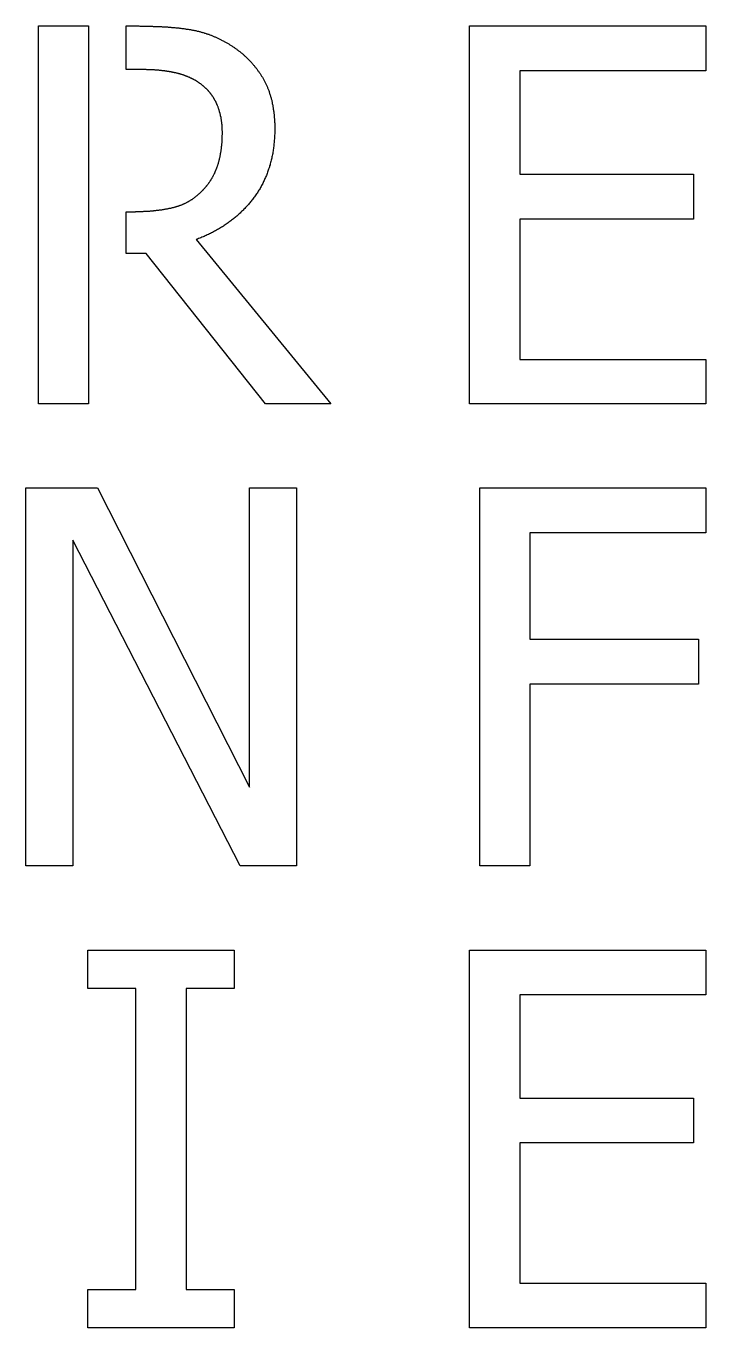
# Model space of a CAD drawing. Extents: x 63 to 563, y 268 to 768.
# Drawn here: x 203.1 to 257, y 411.3 to 514.6 of the extents above; entities that cross this region are included whole.
import ezdxf

# ---------------------------------------------------------------- set-up
doc = ezdxf.new("R2010")
doc.units = 0
doc.header["$LTSCALE"] = 2
doc.header["$MEASUREMENT"] = 0
doc.layers.get('0').update_dxf_attribs({"linetype": 'CONTINUOUS'})

msp = doc.modelspace()

# ---------------------------------------------------------------- linework, layer by layer
at = {"color": 1}
for points in [[(204.04, 514.59), (208.02, 514.59), (208.02, 484.59), (204.04, 484.59)], [(216.58, 497.64), (227.25, 484.59), (222.07, 484.59), (212.59, 496.52), (211.02, 496.52), (211.02, 499.85), (211.52, 499.85), (211.58, 499.85), (211.63, 499.85), (211.69, 499.85), (211.74, 499.85), (211.79, 499.86), (211.85, 499.86), (211.9, 499.86), (211.95, 499.86), (212.01, 499.86), (212.06, 499.86), (212.11, 499.86), (212.16, 499.86), (212.22, 499.87), (212.27, 499.87), (212.32, 499.87), (212.37, 499.87), (212.42, 499.88), (212.47, 499.88), (212.52, 499.88), (212.58, 499.88), (212.63, 499.89), (212.68, 499.89), (212.73, 499.89), (212.78, 499.9), (212.83, 499.9), (212.88, 499.9), (212.93, 499.91), (212.98, 499.91), (213.03, 499.92), (213.08, 499.92), (213.12, 499.93), (213.17, 499.93), (213.22, 499.94), (213.27, 499.94), (213.32, 499.95), (213.37, 499.95), (213.42, 499.96), (213.46, 499.96), (213.51, 499.97), (213.56, 499.97), (213.61, 499.98), (213.65, 499.99), (213.7, 499.99), (213.75, 500), (213.79, 500.01), (213.84, 500.01), (213.89, 500.02), (213.93, 500.03), (213.98, 500.03), (214.02, 500.04), (214.07, 500.05), (214.11, 500.06), (214.16, 500.07), (214.2, 500.07), (214.25, 500.08), (214.29, 500.09), (214.34, 500.1), (214.38, 500.11), (214.43, 500.12), (214.47, 500.12), (214.51, 500.13), (214.56, 500.14), (214.6, 500.15), (214.64, 500.16), (214.69, 500.17), (214.73, 500.18), (214.77, 500.19), (214.82, 500.2), (214.86, 500.21), (214.9, 500.23), (214.94, 500.24), (214.98, 500.25), (215.02, 500.26), (215.07, 500.28), (215.11, 500.29), (215.15, 500.3), (215.19, 500.32), (215.23, 500.33), (215.27, 500.34), (215.31, 500.36), (215.35, 500.37), (215.39, 500.39), (215.43, 500.4), (215.47, 500.42), (215.5, 500.44), (215.54, 500.45), (215.58, 500.47), (215.62, 500.49), (215.66, 500.51), (215.7, 500.52), (215.73, 500.54), (215.77, 500.56), (215.81, 500.58), (215.84, 500.6), (215.88, 500.62), (215.92, 500.64), (215.95, 500.66), (215.99, 500.68), (216.03, 500.7), (216.06, 500.72), (216.1, 500.74), (216.13, 500.76), (216.17, 500.78), (216.2, 500.81), (216.24, 500.83), (216.27, 500.85), (216.31, 500.88), (216.34, 500.9), (216.37, 500.92), (216.41, 500.95), (216.44, 500.97), (216.47, 501), (216.51, 501.02), (216.54, 501.05), (216.57, 501.07), (216.6, 501.1), (216.64, 501.13), (216.67, 501.15), (216.7, 501.18), (216.73, 501.21), (216.76, 501.24), (216.79, 501.26), (216.82, 501.29), (216.85, 501.32), (216.88, 501.35), (216.91, 501.38), (216.94, 501.41), (216.97, 501.44), (217, 501.46), (217.03, 501.49), (217.05, 501.51), (217.08, 501.54), (217.11, 501.57), (217.13, 501.6), (217.16, 501.62), (217.18, 501.65), (217.21, 501.68), (217.23, 501.71), (217.26, 501.73), (217.28, 501.76), (217.31, 501.79), (217.33, 501.82), (217.36, 501.85), (217.38, 501.88), (217.4, 501.91), (217.43, 501.93), (217.45, 501.96), (217.47, 501.99), (217.5, 502.02), (217.52, 502.05), (217.54, 502.08), (217.56, 502.11), (217.58, 502.14), (217.61, 502.17), (217.63, 502.2), (217.65, 502.24), (217.67, 502.27), (217.69, 502.3), (217.71, 502.33), (217.73, 502.36), (217.75, 502.39), (217.77, 502.42), (217.79, 502.46), (217.81, 502.49), (217.83, 502.52), (217.85, 502.55), (217.86, 502.59), (217.88, 502.62), (217.9, 502.65), (217.92, 502.68), (217.94, 502.72), (217.95, 502.75), (217.97, 502.79), (217.99, 502.82), (218, 502.85), (218.02, 502.89), (218.04, 502.92), (218.05, 502.96), (218.07, 502.99), (218.08, 503.03), (218.1, 503.06), (218.11, 503.1), (218.13, 503.13), (218.14, 503.17), (218.16, 503.2), (218.17, 503.24), (218.19, 503.28), (218.2, 503.31), (218.21, 503.35), (218.23, 503.38), (218.24, 503.42), (218.25, 503.46), (218.27, 503.5), (218.28, 503.53), (218.29, 503.57), (218.3, 503.61), (218.31, 503.65), (218.33, 503.68), (218.34, 503.72), (218.35, 503.76), (218.36, 503.8), (218.37, 503.84), (218.38, 503.88), (218.39, 503.92), (218.4, 503.96), (218.41, 504), (218.42, 504.04), (218.43, 504.08), (218.44, 504.12), (218.45, 504.16), (218.46, 504.2), (218.47, 504.24), (218.47, 504.28), (218.48, 504.32), (218.49, 504.36), (218.5, 504.4), (218.51, 504.44), (218.51, 504.49), (218.52, 504.53), (218.53, 504.57), (218.53, 504.61), (218.54, 504.66), (218.55, 504.7), (218.55, 504.74), (218.56, 504.79), (218.57, 504.83), (218.57, 504.87), (218.58, 504.92), (218.58, 504.96), (218.59, 505.01), (218.59, 505.05), (218.6, 505.09), (218.6, 505.14), (218.61, 505.18), (218.61, 505.23), (218.61, 505.27), (218.62, 505.32), (218.62, 505.37), (218.62, 505.41), (218.63, 505.46), (218.63, 505.5), (218.63, 505.55), (218.63, 505.6), (218.64, 505.65), (218.64, 505.69), (218.64, 505.74), (218.64, 505.79), (218.64, 505.84), (218.64, 505.88), (218.64, 505.93), (218.65, 505.98), (218.65, 506.03), (218.65, 506.08), (218.65, 506.13), (218.65, 506.17), (218.65, 506.21), (218.65, 506.25), (218.64, 506.29), (218.64, 506.33), (218.64, 506.37), (218.64, 506.41), (218.64, 506.45), (218.64, 506.49), (218.64, 506.53), (218.63, 506.57), (218.63, 506.61), (218.63, 506.65), (218.62, 506.69), (218.62, 506.73), (218.62, 506.77), (218.61, 506.81), (218.61, 506.85), (218.61, 506.88), (218.6, 506.92), (218.6, 506.96), (218.59, 507), (218.59, 507.04), (218.58, 507.07), (218.57, 507.11), (218.57, 507.15), (218.56, 507.19), (218.56, 507.22), (218.55, 507.26), (218.54, 507.3), (218.54, 507.34), (218.53, 507.37), (218.52, 507.41), (218.51, 507.44), (218.51, 507.48), (218.5, 507.52), (218.49, 507.55), (218.48, 507.59), (218.47, 507.62), (218.46, 507.66), (218.45, 507.69), (218.44, 507.73), (218.43, 507.76), (218.42, 507.8), (218.41, 507.83), (218.4, 507.87), (218.39, 507.9), (218.38, 507.94), (218.37, 507.97), (218.36, 508), (218.35, 508.04), (218.34, 508.07), (218.32, 508.11), (218.31, 508.14), (218.3, 508.17), (218.29, 508.2), (218.27, 508.24), (218.26, 508.27), (218.25, 508.3), (218.23, 508.34), (218.22, 508.37), (218.21, 508.4), (218.19, 508.43), (218.18, 508.46), (218.16, 508.49), (218.15, 508.53), (218.13, 508.56), (218.12, 508.59), (218.1, 508.62), (218.08, 508.65), (218.07, 508.68), (218.05, 508.71), (218.03, 508.74), (218.02, 508.77), (218, 508.8), (217.98, 508.83), (217.97, 508.86), (217.95, 508.89), (217.93, 508.92), (217.91, 508.95), (217.89, 508.98), (217.87, 509.01), (217.85, 509.03), (217.83, 509.06), (217.81, 509.09), (217.79, 509.12), (217.77, 509.15), (217.75, 509.17), (217.73, 509.2), (217.71, 509.23), (217.69, 509.26), (217.67, 509.28), (217.65, 509.31), (217.62, 509.34), (217.6, 509.36), (217.58, 509.39), (217.56, 509.41), (217.53, 509.44), (217.51, 509.47), (217.48, 509.49), (217.46, 509.52), (217.44, 509.54), (217.41, 509.57), (217.39, 509.59), (217.36, 509.62), (217.34, 509.64), (217.31, 509.66), (217.29, 509.69), (217.26, 509.71), (217.23, 509.74), (217.21, 509.76), (217.18, 509.78), (217.15, 509.81), (217.13, 509.83), (217.1, 509.85), (217.07, 509.87), (217.04, 509.9), (217.02, 509.92), (216.99, 509.94), (216.96, 509.96), (216.93, 509.99), (216.9, 510.01), (216.87, 510.03), (216.84, 510.05), (216.81, 510.07), (216.78, 510.09), (216.75, 510.11), (216.72, 510.13), (216.7, 510.15), (216.67, 510.16), (216.64, 510.18), (216.61, 510.2), (216.59, 510.22), (216.56, 510.23), (216.53, 510.25), (216.5, 510.26), (216.48, 510.28), (216.45, 510.3), (216.42, 510.31), (216.39, 510.33), (216.36, 510.34), (216.33, 510.36), (216.3, 510.37), (216.27, 510.39), (216.25, 510.4), (216.22, 510.42), (216.19, 510.43), (216.16, 510.45), (216.13, 510.46), (216.1, 510.47), (216.07, 510.49), (216.04, 510.5), (216.01, 510.52), (215.98, 510.53), (215.95, 510.54), (215.91, 510.56), (215.88, 510.57), (215.85, 510.58), (215.82, 510.59), (215.79, 510.61), (215.76, 510.62), (215.73, 510.63), (215.7, 510.64), (215.66, 510.65), (215.63, 510.66), (215.6, 510.68), (215.57, 510.69), (215.53, 510.7), (215.5, 510.71), (215.47, 510.72), (215.44, 510.73), (215.4, 510.74), (215.37, 510.75), (215.34, 510.76), (215.3, 510.77), (215.27, 510.78), (215.24, 510.79), (215.2, 510.8), (215.17, 510.81), (215.14, 510.82), (215.1, 510.83), (215.07, 510.84), (215.03, 510.84), (215, 510.85), (214.96, 510.86), (214.93, 510.87), (214.89, 510.88), (214.86, 510.88), (214.82, 510.89), (214.79, 510.9), (214.75, 510.91), (214.72, 510.91), (214.68, 510.92), (214.64, 510.93), (214.61, 510.93), (214.57, 510.94), (214.53, 510.95), (214.49, 510.95), (214.46, 510.96), (214.42, 510.97), (214.38, 510.97), (214.34, 510.98), (214.3, 510.98), (214.26, 510.99), (214.23, 511), (214.19, 511), (214.15, 511.01), (214.11, 511.01), (214.07, 511.02), (214.03, 511.02), (213.98, 511.03), (213.94, 511.03), (213.9, 511.04), (213.86, 511.04), (213.82, 511.05), (213.78, 511.05), (213.73, 511.06), (213.69, 511.06), (213.65, 511.06), (213.61, 511.07), (213.56, 511.07), (213.52, 511.08), (213.47, 511.08), (213.43, 511.08), (213.39, 511.09), (213.34, 511.09), (213.3, 511.09), (213.25, 511.1), (213.21, 511.1), (213.16, 511.1), (213.11, 511.1), (213.07, 511.11), (213.02, 511.11), (212.97, 511.11), (212.93, 511.11), (212.88, 511.12), (212.83, 511.12), (212.79, 511.12), (212.74, 511.12), (212.69, 511.12), (212.64, 511.12), (212.59, 511.13), (212.54, 511.13), (212.49, 511.13), (212.44, 511.13), (212.39, 511.13), (212.34, 511.13), (212.29, 511.13), (212.24, 511.13), (212.19, 511.13), (212.14, 511.13), (212.09, 511.13), (212.04, 511.13), (211.99, 511.13), (211.02, 511.13), (211.02, 514.59), (211.77, 514.59), (211.85, 514.59), (211.93, 514.59), (212.01, 514.59), (212.09, 514.58), (212.17, 514.58), (212.25, 514.58), (212.32, 514.58), (212.4, 514.58), (212.48, 514.58), (212.56, 514.58), (212.63, 514.58), (212.71, 514.58), (212.79, 514.57), (212.86, 514.57), (212.94, 514.57), (213.01, 514.57), (213.09, 514.57), (213.16, 514.56), (213.23, 514.56), (213.31, 514.56), (213.38, 514.56), (213.45, 514.55), (213.52, 514.55), (213.59, 514.55), (213.67, 514.54), (213.74, 514.54), (213.81, 514.54), (213.88, 514.53), (213.95, 514.53), (214.01, 514.52), (214.08, 514.52), (214.15, 514.52), (214.22, 514.51), (214.29, 514.51), (214.35, 514.5), (214.42, 514.5), (214.48, 514.49), (214.55, 514.49), (214.62, 514.48), (214.68, 514.48), (214.74, 514.47), (214.81, 514.46), (214.87, 514.46), (214.94, 514.45), (215, 514.45), (215.06, 514.44), (215.12, 514.43), (215.18, 514.43), (215.24, 514.42), (215.3, 514.41), (215.36, 514.41), (215.42, 514.4), (215.48, 514.39), (215.54, 514.38), (215.6, 514.38), (215.66, 514.37), (215.72, 514.36), (215.77, 514.35), (215.83, 514.34), (215.89, 514.34), (215.94, 514.33), (216, 514.32), (216.05, 514.31), (216.11, 514.3), (216.16, 514.29), (216.22, 514.28), (216.27, 514.27), (216.33, 514.26), (216.38, 514.25), (216.44, 514.24), (216.49, 514.23), (216.54, 514.22), (216.6, 514.21), (216.65, 514.19), (216.71, 514.18), (216.76, 514.17), (216.81, 514.15), (216.87, 514.14), (216.92, 514.13), (216.97, 514.11), (217.03, 514.1), (217.08, 514.08), (217.13, 514.06), (217.19, 514.05), (217.24, 514.03), (217.29, 514.02), (217.35, 514), (217.4, 513.98), (217.45, 513.96), (217.5, 513.94), (217.56, 513.93), (217.61, 513.91), (217.66, 513.89), (217.72, 513.87), (217.77, 513.85), (217.82, 513.83), (217.87, 513.81), (217.92, 513.78), (217.98, 513.76), (218.03, 513.74), (218.08, 513.72), (218.13, 513.69), (218.18, 513.67), (218.23, 513.65), (218.29, 513.62), (218.34, 513.6), (218.39, 513.58), (218.44, 513.55), (218.49, 513.53), (218.54, 513.5), (218.59, 513.47), (218.64, 513.45), (218.7, 513.42), (218.75, 513.39), (218.8, 513.37), (218.85, 513.34), (218.9, 513.31), (218.95, 513.28), (219, 513.25), (219.05, 513.22), (219.1, 513.19), (219.15, 513.16), (219.2, 513.13), (219.25, 513.1), (219.3, 513.07), (219.35, 513.04), (219.4, 513.01), (219.45, 512.97), (219.5, 512.94), (219.55, 512.91), (219.6, 512.87), (219.64, 512.84), (219.69, 512.81), (219.74, 512.77), (219.79, 512.74), (219.83, 512.7), (219.88, 512.67), (219.93, 512.63), (219.97, 512.6), (220.02, 512.56), (220.06, 512.53), (220.11, 512.49), (220.15, 512.45), (220.2, 512.42), (220.24, 512.38), (220.29, 512.34), (220.33, 512.31), (220.37, 512.27), (220.41, 512.23), (220.46, 512.19), (220.5, 512.15), (220.54, 512.11), (220.58, 512.07), (220.62, 512.03), (220.66, 511.99), (220.7, 511.95), (220.74, 511.91), (220.78, 511.87), (220.82, 511.83), (220.86, 511.79), (220.9, 511.75), (220.94, 511.71), (220.98, 511.66), (221.01, 511.62), (221.05, 511.58), (221.09, 511.54), (221.13, 511.49), (221.16, 511.45), (221.2, 511.41), (221.23, 511.36), (221.27, 511.32), (221.3, 511.27), (221.34, 511.23), (221.37, 511.18), (221.41, 511.14), (221.44, 511.09), (221.47, 511.04), (221.51, 511), (221.54, 510.95), (221.57, 510.9), (221.6, 510.86), (221.64, 510.81), (221.67, 510.76), (221.7, 510.71), (221.73, 510.66), (221.76, 510.62), (221.79, 510.57), (221.82, 510.52), (221.85, 510.47), (221.88, 510.42), (221.91, 510.37), (221.93, 510.32), (221.96, 510.27), (221.99, 510.21), (222.02, 510.16), (222.04, 510.11), (222.07, 510.06), (222.09, 510.01), (222.12, 509.95), (222.14, 509.9), (222.17, 509.84), (222.19, 509.79), (222.22, 509.74), (222.24, 509.68), (222.26, 509.63), (222.28, 509.57), (222.3, 509.51), (222.33, 509.46), (222.35, 509.4), (222.37, 509.34), (222.39, 509.28), (222.4, 509.23), (222.42, 509.17), (222.44, 509.11), (222.46, 509.05), (222.48, 508.99), (222.49, 508.93), (222.51, 508.87), (222.53, 508.81), (222.54, 508.75), (222.56, 508.69), (222.57, 508.62), (222.59, 508.56), (222.6, 508.5), (222.61, 508.44), (222.63, 508.37), (222.64, 508.31), (222.65, 508.24), (222.66, 508.18), (222.67, 508.11), (222.68, 508.05), (222.69, 507.98), (222.7, 507.92), (222.71, 507.85), (222.72, 507.78), (222.73, 507.72), (222.74, 507.65), (222.75, 507.58), (222.75, 507.51), (222.76, 507.44), (222.77, 507.38), (222.77, 507.31), (222.78, 507.24), (222.78, 507.17), (222.79, 507.09), (222.79, 507.02), (222.79, 506.95), (222.8, 506.88), (222.8, 506.81), (222.8, 506.74), (222.8, 506.66), (222.8, 506.59), (222.8, 506.52), (222.8, 506.44), (222.8, 506.34), (222.8, 506.24), (222.8, 506.13), (222.8, 506.03), (222.79, 505.93), (222.79, 505.83), (222.78, 505.73), (222.78, 505.63), (222.77, 505.53), (222.76, 505.43), (222.75, 505.34), (222.74, 505.24), (222.73, 505.14), (222.72, 505.05), (222.71, 504.95), (222.7, 504.86), (222.68, 504.76), (222.67, 504.67), (222.65, 504.57), (222.64, 504.48), (222.62, 504.39), (222.6, 504.29), (222.58, 504.2), (222.56, 504.11), (222.54, 504.02), (222.52, 503.93), (222.5, 503.84), (222.48, 503.75), (222.45, 503.66), (222.43, 503.58), (222.4, 503.49), (222.38, 503.4), (222.35, 503.32), (222.32, 503.23), (222.29, 503.15), (222.26, 503.06), (222.23, 502.98), (222.2, 502.89), (222.17, 502.81), (222.14, 502.73), (222.1, 502.64), (222.07, 502.56), (222.03, 502.48), (222, 502.4), (221.96, 502.32), (221.92, 502.24), (221.88, 502.16), (221.85, 502.08), (221.8, 502.01), (221.76, 501.93), (221.72, 501.85), (221.68, 501.78), (221.64, 501.7), (221.59, 501.62), (221.55, 501.55), (221.5, 501.48), (221.45, 501.4), (221.4, 501.33), (221.36, 501.26), (221.31, 501.18), (221.26, 501.11), (221.2, 501.04), (221.15, 500.97), (221.1, 500.9), (221.05, 500.83), (220.99, 500.76), (220.94, 500.69), (220.88, 500.63), (220.83, 500.56), (220.77, 500.49), (220.71, 500.43), (220.66, 500.36), (220.6, 500.3), (220.54, 500.23), (220.48, 500.17), (220.42, 500.1), (220.36, 500.04), (220.3, 499.98), (220.24, 499.92), (220.17, 499.86), (220.11, 499.8), (220.05, 499.74), (219.98, 499.68), (219.92, 499.62), (219.85, 499.56), (219.79, 499.5), (219.72, 499.45), (219.65, 499.39), (219.59, 499.33), (219.52, 499.28), (219.45, 499.23), (219.38, 499.17), (219.31, 499.12), (219.24, 499.06), (219.17, 499.01), (219.1, 498.96), (219.02, 498.91), (218.95, 498.86), (218.88, 498.81), (218.8, 498.76), (218.73, 498.71), (218.65, 498.66), (218.58, 498.61), (218.5, 498.57), (218.42, 498.52), (218.35, 498.47), (218.27, 498.43), (218.19, 498.38), (218.11, 498.34), (218.03, 498.3), (217.95, 498.25), (217.87, 498.21), (217.79, 498.17), (217.7, 498.13), (217.62, 498.09), (217.54, 498.05), (217.45, 498.01), (217.37, 497.97), (217.28, 497.93), (217.2, 497.89), (217.11, 497.85), (217.02, 497.82), (216.94, 497.78), (216.85, 497.74), (216.76, 497.71), (216.67, 497.68), (216.58, 497.64)], [(257.03, 484.59), (238.26, 484.59), (238.26, 514.59), (257.03, 514.59), (257.03, 511.04), (242.25, 511.04), (242.25, 502.82), (256.03, 502.82), (256.03, 499.27), (242.25, 499.27), (242.25, 488.13), (257.03, 488.13)], [(224.53, 477.92), (224.53, 447.92), (220.06, 447.92), (206.78, 473.79), (206.78, 447.92), (203.06, 447.92), (203.06, 477.92), (208.73, 477.92), (220.81, 454.17), (220.81, 477.92)], [(257.02, 474.37), (243.06, 474.37), (243.06, 465.91), (256.44, 465.91), (256.44, 462.36), (243.06, 462.36), (243.06, 447.92), (239.08, 447.92), (239.08, 477.92), (257.02, 477.92)], [(207.97, 414.31), (211.79, 414.31), (211.79, 438.19), (207.97, 438.19), (207.97, 441.25), (219.59, 441.25), (219.59, 438.19), (215.78, 438.19), (215.78, 414.31), (219.59, 414.31), (219.59, 411.25), (207.97, 411.25)], [(257.03, 411.25), (238.26, 411.25), (238.26, 441.25), (257.03, 441.25), (257.03, 437.7), (242.25, 437.7), (242.25, 429.48), (256.03, 429.48), (256.03, 425.94), (242.25, 425.94), (242.25, 414.8), (257.03, 414.8)]]:
    msp.add_lwpolyline(points, close=True, dxfattribs=at)

doc.saveas('drawing.dxf')
